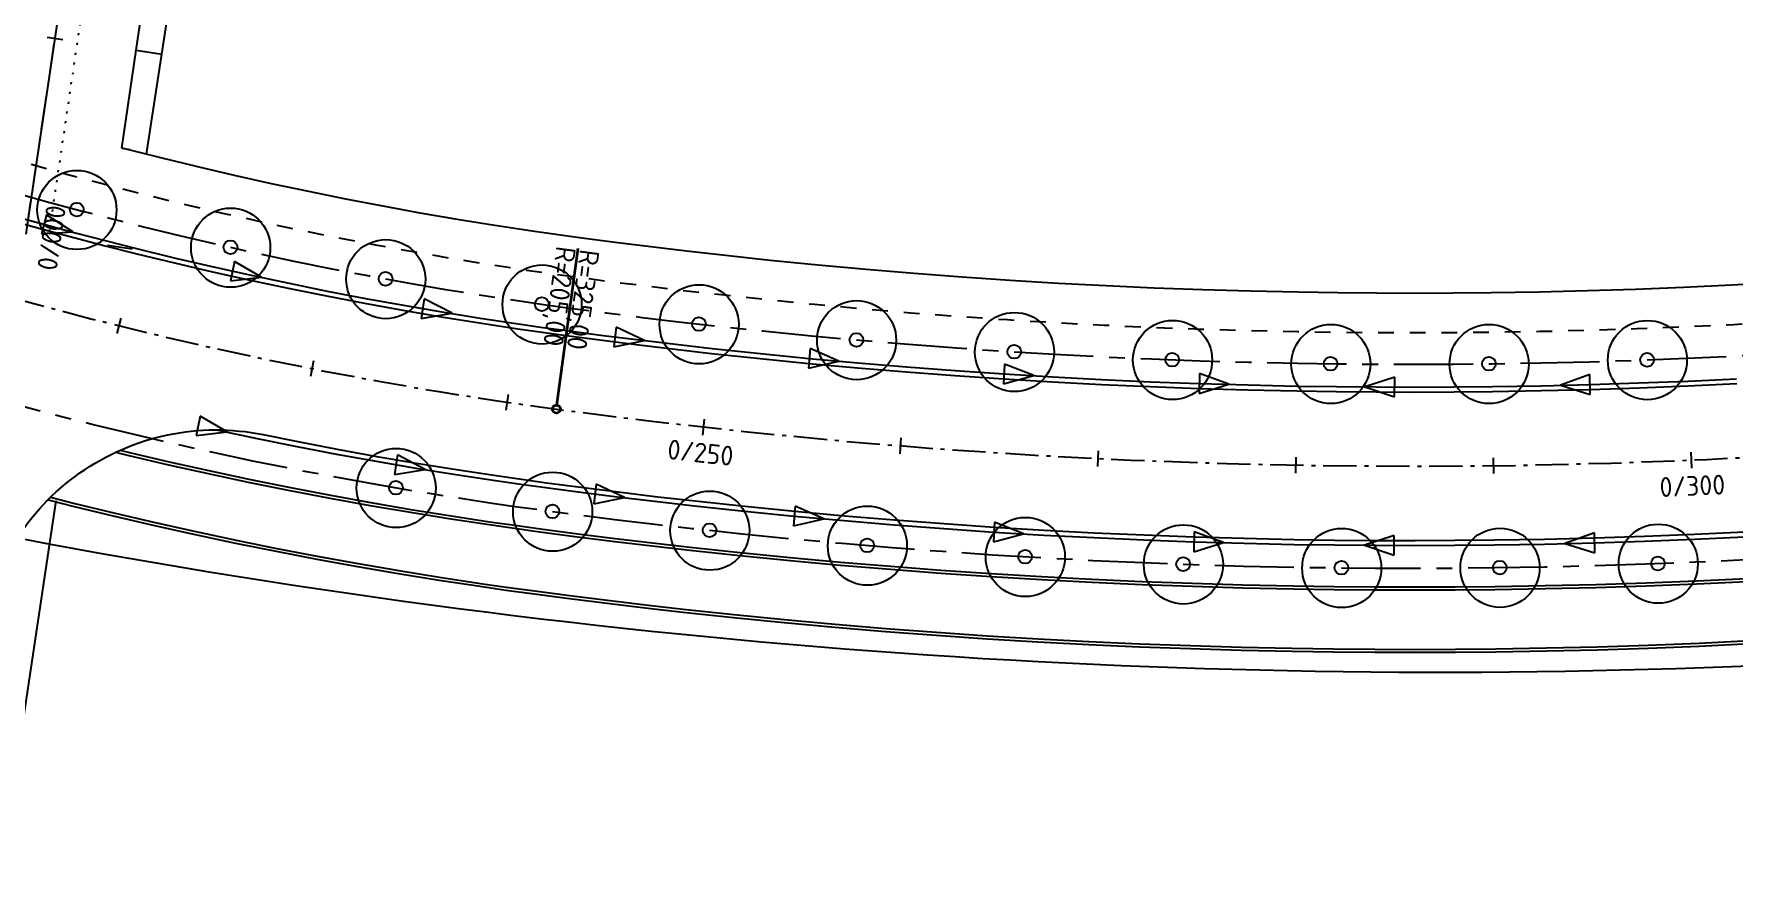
# Model space of a CAD drawing. Header units: metres. Extents: x 117388 to 123031, y 6148214 to 6150604.
# Drawn here: x 119645.3 to 119731.3, y 6148297.5 to 6148339.9 of the extents above; entities that cross this region are included whole.
import ezdxf
from ezdxf.enums import TextEntityAlignment as Align

# ---------------------------------------------------------------- set-up
doc = ezdxf.new("R2010")
doc.units = ezdxf.units.M
doc.header["$LTSCALE"] = 0.4
for name, pattern in [('AA_DASHED_2', [4, 2, -2]), ('AA_DOT_2', [1.25, 0.25, -1]), ('BH90-VAGMITT', [6.7, 4.2, -1, 0.5, -1]), ('CENTER', [16, 10, -2, 2, -2])]:
    doc.linetypes.add(name, pattern=pattern)
doc.layers.get('0').update_dxf_attribs({"linetype": 'CONTINUOUS'})
for name, color, linetype in [('02_dib', 1, 'AA_DOT_2'), ('05_beg', 4, 'AA_DASHED_2'), ('05_MAGASIN2', 4, 'CONTINUOUS'), ('05_slänt', 4, 'CONTINUOUS'), ('05_stödremsa', 4, 'CONTINUOUS'), ('M-31-Centrumlinje', 1, 'BH90-VAGMITT'), ('M-311', 4, 'CENTER'), ('M-312A', 3, 'CONTINUOUS'), ('M-32-Sektionering_markering', 3, 'CONTINUOUS'), ('M-32-Sektionering_text', 1, 'CONTINUOUS'), ('M-32-TP_text', 1, 'CONTINUOUS'), ('M-364', 6, 'CONTINUOUS')]:
    doc.layers.add(name, color=color, linetype=linetype)
doc.layers.add('M-32-TP_markering', color=3, linetype='CONTINUOUS', lineweight=35)
doc.styles.add('ISO35', font='ISO3098', dxfattribs={"height": 3.5})
doc.styles.add('ISO50', font='ISO3098', dxfattribs={"height": 5})

# ---------------------------------------------------------------- blocks, each defined once
blk = doc.blocks.new('Befintligt träd')
for centre, radius in [((0.013, -0.013), 2), ((0, 0), 0.347)]:
    blk.add_circle(centre, radius)

msp = doc.modelspace()

# ---------------------------------------------------------------- linework, layer by layer
at = {"layer": '02_dib', "flags": 128}
msp.add_lwpolyline([(119646.132, 6148329.971), (119647.549, 6148339.54), (119649.013, 6148349.432), (119650.477, 6148359.324), (119651.942, 6148369.216), (119653.406, 6148379.109), (119654.871, 6148389.001), (119656.335, 6148398.893), (119656.335, 6148398.893)], dxfattribs=at)
at = {"layer": '05_beg', "flags": 128}
msp.add_lwpolyline([(119515.245, 6148474.398), (119515.334, 6148473.141), (119515.438, 6148471.905), (119515.559, 6148470.671), (119515.696, 6148469.438), (119515.849, 6148468.207), (119516.019, 6148466.98), (119516.237, 6148465.554), (119516.476, 6148464.132), (119516.738, 6148462.715), (119517.022, 6148461.301), (119517.328, 6148459.889), (119517.565, 6148458.861), (119517.815, 6148457.833), (119518.103, 6148456.705), (119518.405, 6148455.582), (119518.721, 6148454.462), (119519.052, 6148453.343), (119519.404, 6148452.194), (119519.765, 6148451.044), (119520.134, 6148449.897), (119520.51, 6148448.755), (119521.13, 6148446.929), (119521.769, 6148445.113), (119522.428, 6148443.304), (119523.107, 6148441.503), (119523.806, 6148439.709), (119524.525, 6148437.924), (119525.264, 6148436.146), (119526.023, 6148434.377), (119526.801, 6148432.616), (119527.598, 6148430.864), (119528.415, 6148429.121), (119529.252, 6148427.387), (119530.107, 6148425.663), (119530.982, 6148423.948), (119531.875, 6148422.243), (119532.788, 6148420.548), (119533.719, 6148418.863), (119534.669, 6148417.189), (119535.638, 6148415.526), (119536.625, 6148413.873), (119537.63, 6148412.231), (119538.653, 6148410.601), (119539.695, 6148408.982), (119540.754, 6148407.375), (119541.831, 6148405.779), (119542.926, 6148404.196), (119544.039, 6148402.625), (119545.168, 6148401.066), (119546.315, 6148399.52), (119547.479, 6148397.987), (119548.661, 6148396.467), (119549.858, 6148394.96), (119551.073, 6148393.467), (119552.304, 6148391.987), (119553.552, 6148390.521), (119554.815, 6148389.069), (119556.095, 6148387.631), (119557.391, 6148386.207), (119558.702, 6148384.798), (119560.029, 6148383.403), (119561.371, 6148382.023), (119562.729, 6148380.659), (119564.101, 6148379.309), (119565.489, 6148377.975), (119566.895, 6148376.653), (119567.453, 6148376.136), (119568.765, 6148374.939), (119570.085, 6148373.759), (119571.418, 6148372.593), (119572.762, 6148371.44), (119574.117, 6148370.301), (119575.605, 6148369.078), (119577.105, 6148367.872), (119578.619, 6148366.683), (119580.146, 6148365.511), (119581.687, 6148364.355), (119583.001, 6148363.39), (119584.325, 6148362.437), (119585.658, 6148361.497), (119587.001, 6148360.568), (119588.288, 6148359.694), (119589.582, 6148358.831), (119591.201, 6148357.77), (119592.83, 6148356.727), (119594.468, 6148355.699), (119596.116, 6148354.687), (119597.775, 6148353.691), (119599.442, 6148352.712), (119601.12, 6148351.749), (119602.806, 6148350.802), (119604.502, 6148349.872), (119606.207, 6148348.958), (119607.92, 6148348.061), (119609.643, 6148347.181), (119611.374, 6148346.318), (119613.113, 6148345.471), (119614.86, 6148344.642), (119616.615, 6148343.83), (119618.378, 6148343.034), (119620.149, 6148342.257), (119621.927, 6148341.496), (119623.713, 6148340.753), (119625.506, 6148340.027), (119627.306, 6148339.319), (119629.112, 6148338.628), (119630.926, 6148337.955), (119632.745, 6148337.3), (119634.571, 6148336.662), (119636.404, 6148336.043), (119638.242, 6148335.441), (119640.086, 6148334.857), (119641.936, 6148334.291), (119643.478, 6148333.835), (119645.024, 6148333.39), (119646.573, 6148332.959), (119648.132, 6148332.538), (119649.695, 6148332.13), (119651.26, 6148331.735), (119653.14, 6148331.278), (119655.024, 6148330.84), (119656.912, 6148330.42), (119658.804, 6148330.019), (119660.7, 6148329.636), (119662.6, 6148329.272), (119664.503, 6148328.926), (119666.409, 6148328.598), (119668.318, 6148328.29), (119670.233, 6148327.999), (119671.437, 6148327.827), (119672.644, 6148327.661), (119674.459, 6148327.423), (119676.276, 6148327.195), (119678.095, 6148326.978), (119679.913, 6148326.771), (119682.348, 6148326.511), (119684.784, 6148326.269), (119687.222, 6148326.047), (119689.662, 6148325.843), (119692.103, 6148325.658), (119694.545, 6148325.491), (119696.989, 6148325.344), (119699.434, 6148325.215), (119701.879, 6148325.105), (119704.326, 6148325.014), (119706.773, 6148324.941), (119709.221, 6148324.888), (119711.208, 6148324.858), (119713.196, 6148324.841), (119715.134, 6148324.836), (119717.073, 6148324.843), (119719.011, 6148324.862), (119721.46, 6148324.903), (119723.907, 6148324.962), (119726.354, 6148325.041), (119728.8, 6148325.138), (119731.245, 6148325.254), (119733.69, 6148325.388), (119736.133, 6148325.542), (119738.575, 6148325.714), (119741.016, 6148325.905), (119743.455, 6148326.115), (119745.892, 6148326.344), (119748.333, 6148326.592), (119748.568, 6148326.617), (119750.584, 6148326.836), (119752.596, 6148327.064), (119754.608, 6148327.301), (119756.357, 6148327.516), (119758.104, 6148327.737), (119760.546, 6148328.058), (119762.985, 6148328.393), (119765.422, 6148328.742), (119767.86, 6148329.105), (119768.485, 6148329.201), (119771.521, 6148329.677), (119774.549, 6148330.175), (119777.576, 6148330.694), (119779.542, 6148331.043), (119781.512, 6148331.403), (119784.429, 6148331.941), (119787.349, 6148332.481), (119797.183, 6148334.298), (119801.143, 6148335.029)], dxfattribs=at)
at = {"layer": '05_MAGASIN2'}
for p, q in [((119650.516, 6148339.101), (119651.804, 6148338.91)), ((119649.784, 6148334.154), (119650.207, 6148334.092)), ((119649.059, 6148329.258), (119650.312, 6148329.072))]:
    msp.add_line(p, q, dxfattribs=at)
at = {"layer": '05_slänt', "flags": 128}
msp.add_lwpolyline([(119651.037, 6148333.854), (119651.804, 6148338.91), (119653.329, 6148348.793)], dxfattribs=at)
at = {"layer": '05_stödremsa', "flags": 128}
for points in [[(119649.784, 6148334.154), (119650.516, 6148339.101), (119651.981, 6148348.993), (119653.445, 6148358.885), (119654.91, 6148368.777), (119656.374, 6148378.669), (119657.838, 6148388.562), (119659.303, 6148398.454), (119659.352, 6148398.784)], [(119644.275, 6148330.744), (119645.846, 6148330.307), (119647.427, 6148329.88), (119649.011, 6148329.466), (119650.599, 6148329.066), (119652.504, 6148328.603), (119654.414, 6148328.158), (119656.328, 6148327.733), (119658.247, 6148327.326), (119660.169, 6148326.938), (119662.095, 6148326.568), (119664.024, 6148326.218), (119665.957, 6148325.886), (119667.893, 6148325.573), (119669.831, 6148325.279), (119671.054, 6148325.103), (119672.278, 6148324.935), (119674.11, 6148324.695), (119675.942, 6148324.465), (119677.776, 6148324.246), (119679.611, 6148324.038), (119682.066, 6148323.775), (119684.524, 6148323.532), (119686.983, 6148323.307), (119689.443, 6148323.101), (119691.905, 6148322.915), (119694.369, 6148322.747), (119696.834, 6148322.598), (119699.3, 6148322.468), (119701.766, 6148322.357), (119704.234, 6148322.265), (119706.702, 6148322.192), (119709.171, 6148322.138), (119711.175, 6148322.109), (119713.18, 6148322.091), (119715.136, 6148322.086), (119717.091, 6148322.093), (119719.047, 6148322.112), (119721.516, 6148322.153), (119723.984, 6148322.213), (119726.452, 6148322.292), (119728.92, 6148322.39), (119731.386, 6148322.507)], [(119644.275, 6148330.744), (119645.846, 6148330.307), (119647.427, 6148329.88), (119649.011, 6148329.466), (119650.599, 6148329.066), (119652.504, 6148328.603), (119654.414, 6148328.158), (119656.328, 6148327.733), (119658.247, 6148327.326), (119660.169, 6148326.938), (119662.095, 6148326.568), (119664.024, 6148326.218), (119665.957, 6148325.886), (119667.893, 6148325.573), (119669.831, 6148325.279), (119671.054, 6148325.103), (119672.278, 6148324.935), (119674.11, 6148324.695), (119675.942, 6148324.465), (119677.776, 6148324.246), (119679.611, 6148324.038), (119682.066, 6148323.775), (119684.524, 6148323.532), (119686.983, 6148323.307), (119689.443, 6148323.101), (119691.905, 6148322.915), (119694.369, 6148322.747), (119696.834, 6148322.598), (119699.3, 6148322.468), (119701.766, 6148322.357), (119704.234, 6148322.265), (119706.702, 6148322.192), (119709.171, 6148322.138), (119711.175, 6148322.109), (119713.18, 6148322.091), (119715.136, 6148322.086), (119717.091, 6148322.093), (119719.047, 6148322.112), (119721.516, 6148322.153), (119723.984, 6148322.213), (119726.452, 6148322.292), (119728.92, 6148322.39), (119731.386, 6148322.507)], [(119654.612, 6148319.919), (119654.63, 6148319.915), (119656.625, 6148319.492), (119658.623, 6148319.088), (119660.626, 6148318.704), (119662.632, 6148318.34), (119664.642, 6148317.995), (119666.655, 6148317.669), (119668.671, 6148317.364), (119669.942, 6148317.181), (119671.215, 6148317.006), (119673.092, 6148316.76), (119674.97, 6148316.525), (119676.85, 6148316.3), (119678.73, 6148316.086), (119681.247, 6148315.817), (119683.765, 6148315.568), (119686.286, 6148315.337), (119688.808, 6148315.127), (119691.331, 6148314.935), (119693.856, 6148314.763), (119696.382, 6148314.611), (119698.909, 6148314.478), (119701.438, 6148314.364), (119703.967, 6148314.27), (119706.496, 6148314.195), (119709.026, 6148314.14), (119711.081, 6148314.109), (119713.136, 6148314.091), (119715.14, 6148314.086), (119717.145, 6148314.094), (119719.149, 6148314.113), (119721.68, 6148314.155), (119724.21, 6148314.217), (119726.739, 6148314.298), (119729.268, 6148314.398), (119731.796, 6148314.518)], [(119654.612, 6148319.919), (119654.63, 6148319.915), (119656.625, 6148319.492), (119658.623, 6148319.088), (119660.626, 6148318.704), (119662.632, 6148318.34), (119664.642, 6148317.995), (119666.655, 6148317.669), (119668.671, 6148317.364), (119669.942, 6148317.181), (119671.215, 6148317.006), (119673.092, 6148316.76), (119674.97, 6148316.525), (119676.85, 6148316.3), (119678.73, 6148316.086), (119681.247, 6148315.817), (119683.765, 6148315.568), (119686.286, 6148315.337), (119688.808, 6148315.127), (119691.331, 6148314.935), (119693.856, 6148314.763), (119696.382, 6148314.611), (119698.909, 6148314.478), (119701.438, 6148314.364), (119703.967, 6148314.27), (119706.496, 6148314.195), (119709.026, 6148314.14), (119711.081, 6148314.109), (119713.136, 6148314.091), (119715.14, 6148314.086), (119717.145, 6148314.094), (119719.149, 6148314.113), (119721.68, 6148314.155), (119724.21, 6148314.217), (119726.739, 6148314.298), (119729.268, 6148314.398), (119731.796, 6148314.518)], [(119649.692, 6148318.892), (119650.168, 6148318.777), (119652.174, 6148318.31), (119654.184, 6148317.863), (119656.199, 6148317.436), (119658.218, 6148317.028), (119660.24, 6148316.64), (119662.267, 6148316.272), (119664.296, 6148315.923), (119666.33, 6148315.595), (119668.369, 6148315.285), (119669.65, 6148315.101), (119670.936, 6148314.925), (119672.824, 6148314.677), (119674.715, 6148314.44), (119676.606, 6148314.214), (119678.498, 6148313.999), (119681.032, 6148313.728), (119683.566, 6148313.477), (119686.103, 6148313.246), (119688.641, 6148313.033), (119691.18, 6148312.841), (119693.721, 6148312.668), (119696.264, 6148312.514), (119698.807, 6148312.38), (119701.351, 6148312.266), (119703.897, 6148312.171), (119706.442, 6148312.096), (119708.99, 6148312.04), (119711.057, 6148312.009), (119713.125, 6148311.991), (119715.142, 6148311.986), (119717.159, 6148311.994), (119719.175, 6148312.013), (119721.722, 6148312.056), (119724.269, 6148312.117), (119726.814, 6148312.199), (119729.359, 6148312.3), (119731.903, 6148312.421)], [(119646.058, 6148316.392), (119647.372, 6148316.06), (119649.405, 6148315.566), (119651.442, 6148315.092), (119653.484, 6148314.638), (119655.53, 6148314.204), (119657.58, 6148313.79), (119659.634, 6148313.396), (119661.692, 6148313.022), (119663.754, 6148312.668), (119665.819, 6148312.334), (119667.887, 6148312.021), (119669.191, 6148311.833), (119670.497, 6148311.654), (119672.405, 6148311.404), (119674.314, 6148311.165), (119676.224, 6148310.936), (119678.136, 6148310.719), (119680.694, 6148310.446), (119683.253, 6148310.192), (119685.815, 6148309.958), (119688.378, 6148309.744), (119690.943, 6148309.549), (119693.51, 6148309.374), (119696.077, 6148309.219), (119698.646, 6148309.084), (119701.216, 6148308.969), (119703.786, 6148308.873), (119706.358, 6148308.797), (119708.929, 6148308.741), (119711.018, 6148308.709), (119713.106, 6148308.691), (119715.144, 6148308.686), (119717.181, 6148308.694), (119719.218, 6148308.714), (119721.79, 6148308.756), (119724.362, 6148308.819), (119726.932, 6148308.901), (119729.503, 6148309.003), (119732.072, 6148309.125)], [(119646.058, 6148316.392), (119647.372, 6148316.06), (119649.405, 6148315.566), (119651.442, 6148315.092), (119653.484, 6148314.638), (119655.53, 6148314.204), (119657.58, 6148313.79), (119659.634, 6148313.396), (119661.692, 6148313.022), (119663.754, 6148312.668), (119665.819, 6148312.334), (119667.887, 6148312.021), (119669.191, 6148311.833), (119670.497, 6148311.654), (119672.405, 6148311.404), (119674.314, 6148311.165), (119676.224, 6148310.936), (119678.136, 6148310.719), (119680.694, 6148310.446), (119683.253, 6148310.192), (119685.815, 6148309.958), (119688.378, 6148309.744), (119690.943, 6148309.549), (119693.51, 6148309.374), (119696.077, 6148309.219), (119698.646, 6148309.084), (119701.216, 6148308.969), (119703.786, 6148308.873), (119706.358, 6148308.797), (119708.929, 6148308.741), (119711.018, 6148308.709), (119713.106, 6148308.691), (119715.144, 6148308.686), (119717.181, 6148308.694), (119719.218, 6148308.714), (119721.79, 6148308.756), (119724.362, 6148308.819), (119726.932, 6148308.901), (119729.503, 6148309.003), (119732.072, 6148309.125)], [(119646.058, 6148316.392), (119647.372, 6148316.06), (119649.405, 6148315.566), (119651.442, 6148315.092), (119653.484, 6148314.638), (119655.53, 6148314.204), (119657.58, 6148313.79), (119659.634, 6148313.396), (119661.692, 6148313.022), (119663.754, 6148312.668), (119665.819, 6148312.334), (119667.887, 6148312.021), (119669.191, 6148311.833), (119670.497, 6148311.654), (119672.405, 6148311.404), (119674.314, 6148311.165), (119676.224, 6148310.936), (119678.136, 6148310.719), (119680.694, 6148310.446), (119683.253, 6148310.192), (119685.815, 6148309.958), (119688.378, 6148309.744), (119690.943, 6148309.549), (119693.51, 6148309.374), (119696.077, 6148309.219), (119698.646, 6148309.084), (119701.216, 6148308.969), (119703.786, 6148308.873), (119706.358, 6148308.797), (119708.929, 6148308.741), (119711.018, 6148308.709), (119713.106, 6148308.691), (119715.144, 6148308.686), (119717.181, 6148308.694), (119719.218, 6148308.714), (119721.79, 6148308.756), (119724.362, 6148308.819), (119726.932, 6148308.901), (119729.503, 6148309.003), (119732.072, 6148309.125)], [(119646.058, 6148316.392), (119647.372, 6148316.06), (119649.405, 6148315.566), (119651.442, 6148315.092), (119653.484, 6148314.638), (119655.53, 6148314.204), (119657.58, 6148313.79), (119659.634, 6148313.396), (119661.692, 6148313.022), (119663.754, 6148312.668), (119665.819, 6148312.334), (119667.887, 6148312.021), (119669.191, 6148311.833), (119670.497, 6148311.654), (119672.405, 6148311.404), (119674.314, 6148311.165), (119676.224, 6148310.936), (119678.136, 6148310.719), (119680.694, 6148310.446), (119683.253, 6148310.192), (119685.815, 6148309.958), (119688.378, 6148309.744), (119690.943, 6148309.549), (119693.51, 6148309.374), (119696.077, 6148309.219), (119698.646, 6148309.084), (119701.216, 6148308.969), (119703.786, 6148308.873), (119706.358, 6148308.797), (119708.929, 6148308.741), (119711.018, 6148308.709), (119713.106, 6148308.691), (119715.144, 6148308.686), (119717.181, 6148308.694), (119719.218, 6148308.714), (119721.79, 6148308.756), (119724.362, 6148308.819), (119726.932, 6148308.901), (119729.503, 6148309.003), (119732.072, 6148309.125)]]:
    msp.add_lwpolyline(points, dxfattribs=at)
at = {"layer": 'M-31-Centrumlinje', "flags": 128}
msp.add_lwpolyline([(119508.401, 6148475.963, 0.062566), (119512.591, 6148451.388, 0.170779), (119583.187, 6148354.999, 0.117292), (119671.748, 6148320.971, 0.059864), (119749.286, 6148319.905, 0.019213), (119782.737, 6148324.765), (119827.535, 6148333.041)], format="xyb", dxfattribs=at)
msp.add_lwpolyline([(119644.947, 6148329.816), (119655.871, 6148403.61)], dxfattribs=at)
at = {"layer": 'M-31-Centrumlinje'}
for points in [[(119647.307, 6148329.925), (119645.982, 6148330.788), (119645.729, 6148329.82)], [(119656.839, 6148327.636), (119655.473, 6148328.433), (119655.268, 6148327.454)], [(119666.471, 6148325.814), (119665.069, 6148326.543), (119664.911, 6148325.556)], [(119676.197, 6148324.442), (119674.766, 6148325.116), (119674.648, 6148324.122)], [(119686.018, 6148323.401), (119684.567, 6148324.03), (119684.48, 6148323.034)], [(119695.867, 6148322.662), (119694.397, 6148323.246), (119694.341, 6148322.248)], [(119705.733, 6148322.227), (119704.247, 6148322.765), (119704.221, 6148321.765)], [(119722.485, 6148322.183), (119723.995, 6148321.714), (119723.974, 6148322.713)], [(119712.609, 6148322.094), (119714.107, 6148321.587), (119714.111, 6148322.587)], [(119655.102, 6148319.826), (119653.737, 6148320.623), (119653.532, 6148319.645)], [(119665.118, 6148317.929), (119663.715, 6148318.658), (119663.558, 6148317.671)], [(119675.194, 6148316.506), (119673.763, 6148317.179), (119673.645, 6148316.186)], [(119685.26, 6148315.437), (119683.809, 6148316.066), (119683.722, 6148315.07)], [(119695.354, 6148314.679), (119693.884, 6148315.263), (119693.828, 6148314.264)], [(119705.466, 6148314.231), (119703.979, 6148314.77), (119703.954, 6148313.77)], [(119712.588, 6148314.094), (119714.086, 6148313.587), (119714.09, 6148314.587)], [(119722.71, 6148314.186), (119724.22, 6148313.717), (119724.199, 6148314.717)]]:
    msp.add_lwpolyline(points, close=True, dxfattribs=at)
at = {"layer": 'M-311', "flags": 128}
for points in [[(119513.649, 6148474.285), (119513.739, 6148473.017), (119513.845, 6148471.76), (119513.967, 6148470.505), (119514.107, 6148469.251), (119514.263, 6148467.999), (119514.435, 6148466.75), (119514.657, 6148465.3), (119514.901, 6148463.854), (119515.167, 6148462.412), (119515.455, 6148460.974), (119515.766, 6148459.54), (119516.008, 6148458.492), (119516.262, 6148457.446), (119516.555, 6148456.3), (119516.862, 6148455.157), (119517.184, 6148454.018), (119517.52, 6148452.882), (119517.876, 6148451.72), (119518.24, 6148450.56), (119518.613, 6148449.401), (119518.993, 6148448.247), (119519.618, 6148446.406), (119520.263, 6148444.573), (119520.928, 6148442.748), (119521.613, 6148440.93), (119522.319, 6148439.12), (119523.044, 6148437.318), (119523.79, 6148435.524), (119524.555, 6148433.738), (119525.341, 6148431.961), (119526.146, 6148430.193), (119526.97, 6148428.434), (119527.814, 6148426.684), (119528.678, 6148424.944), (119529.56, 6148423.213), (119530.462, 6148421.492), (119531.383, 6148419.782), (119532.323, 6148418.082), (119533.282, 6148416.392), (119534.259, 6148414.713), (119535.255, 6148413.045), (119536.27, 6148411.388), (119537.303, 6148409.743), (119538.354, 6148408.109), (119539.423, 6148406.487), (119540.51, 6148404.877), (119541.615, 6148403.279), (119542.738, 6148401.693), (119543.878, 6148400.12), (119545.036, 6148398.56), (119546.211, 6148397.013), (119547.403, 6148395.478), (119548.612, 6148393.958), (119549.837, 6148392.45), (119551.08, 6148390.957), (119552.339, 6148389.477), (119553.614, 6148388.012), (119554.906, 6148386.56), (119556.213, 6148385.123), (119557.537, 6148383.701), (119558.876, 6148382.294), (119560.231, 6148380.901), (119561.601, 6148379.524), (119562.986, 6148378.162), (119564.386, 6148376.815), (119565.803, 6148375.483), (119566.37, 6148374.958), (119567.692, 6148373.752), (119569.025, 6148372.561), (119570.37, 6148371.383), (119571.726, 6148370.22), (119573.095, 6148369.07), (119574.596, 6148367.836), (119576.11, 6148366.62), (119577.638, 6148365.419), (119579.179, 6148364.237), (119580.734, 6148363.07), (119582.06, 6148362.096), (119583.397, 6148361.134), (119584.742, 6148360.185), (119586.097, 6148359.248), (119587.395, 6148358.367), (119588.7, 6148357.496), (119590.331, 6148356.427), (119591.973, 6148355.375), (119593.624, 6148354.339), (119595.286, 6148353.319), (119596.958, 6148352.316), (119598.639, 6148351.328), (119600.33, 6148350.357), (119602.03, 6148349.403), (119603.739, 6148348.465), (119605.458, 6148347.544), (119607.185, 6148346.64), (119608.922, 6148345.753), (119610.666, 6148344.882), (119612.419, 6148344.029), (119614.181, 6148343.193), (119615.95, 6148342.374), (119617.728, 6148341.573), (119619.513, 6148340.789), (119621.305, 6148340.022), (119623.105, 6148339.273), (119624.913, 6148338.541), (119626.727, 6148337.827), (119628.548, 6148337.131), (119630.376, 6148336.452), (119632.211, 6148335.792), (119634.051, 6148335.149), (119635.898, 6148334.525), (119637.751, 6148333.918), (119639.61, 6148333.329), (119641.475, 6148332.759), (119643.029, 6148332.299), (119644.588, 6148331.851), (119646.15, 6148331.416), (119647.722, 6148330.992), (119649.297, 6148330.58), (119650.875, 6148330.182), (119652.77, 6148329.722), (119654.669, 6148329.28), (119656.573, 6148328.857), (119658.48, 6148328.452), (119660.391, 6148328.066), (119662.306, 6148327.699), (119664.224, 6148327.35), (119666.146, 6148327.02), (119668.071, 6148326.709), (119670, 6148326.417), (119671.214, 6148326.242), (119672.431, 6148326.075), (119674.256, 6148325.836), (119676.082, 6148325.607), (119677.909, 6148325.388), (119679.737, 6148325.181), (119682.184, 6148324.919), (119684.633, 6148324.677), (119687.083, 6148324.453), (119689.535, 6148324.248), (119691.988, 6148324.062), (119694.443, 6148323.894), (119696.899, 6148323.746), (119699.356, 6148323.617), (119701.813, 6148323.506), (119704.272, 6148323.415), (119706.731, 6148323.342), (119709.192, 6148323.288), (119711.189, 6148323.258), (119713.187, 6148323.241), (119715.135, 6148323.236), (119717.084, 6148323.243), (119719.032, 6148323.262), (119721.492, 6148323.303), (119723.952, 6148323.363), (119726.411, 6148323.442), (119728.87, 6148323.539), (119731.327, 6148323.656), (119733.784, 6148323.791), (119736.239, 6148323.946), (119738.694, 6148324.119), (119741.147, 6148324.311), (119743.598, 6148324.522), (119746.048, 6148324.752), (119748.498, 6148325), (119748.739, 6148325.026), (119750.761, 6148325.246), (119752.78, 6148325.474), (119754.799, 6148325.713), (119756.555, 6148325.928), (119758.309, 6148326.15), (119760.759, 6148326.472), (119763.207, 6148326.809), (119765.653, 6148327.159), (119768.098, 6148327.523), (119768.73, 6148327.62), (119771.775, 6148328.098), (119774.814, 6148328.597), (119777.851, 6148329.118), (119779.825, 6148329.469), (119781.801, 6148329.829), (119784.72, 6148330.368), (119787.64, 6148330.908), (119797.474, 6148332.724), (119801.434, 6148333.456)], [(119503.375, 6148473.557), (119503.47, 6148472.221), (119503.587, 6148470.827), (119503.723, 6148469.435), (119503.877, 6148468.045), (119504.05, 6148466.658), (119504.242, 6148465.267), (119504.487, 6148463.665), (119504.757, 6148462.062), (119505.053, 6148460.464), (119505.372, 6148458.87), (119505.715, 6148457.29), (119505.985, 6148456.118), (119506.268, 6148454.956), (119506.592, 6148453.688), (119506.932, 6148452.421), (119507.289, 6148451.158), (119507.657, 6148449.912), (119508.038, 6148448.669), (119508.424, 6148447.44), (119508.819, 6148446.213), (119509.225, 6148444.981), (119509.883, 6148443.041), (119510.566, 6148441.101), (119511.27, 6148439.168), (119511.996, 6148437.243), (119512.743, 6148435.326), (119513.511, 6148433.418), (119514.301, 6148431.518), (119515.111, 6148429.627), (119515.943, 6148427.746), (119516.795, 6148425.873), (119517.668, 6148424.011), (119518.562, 6148422.158), (119519.476, 6148420.315), (119520.411, 6148418.482), (119521.366, 6148416.66), (119522.341, 6148414.849), (119523.337, 6148413.048), (119524.352, 6148411.259), (119525.387, 6148409.481), (119526.442, 6148407.715), (119527.516, 6148405.961), (119528.61, 6148404.218), (119529.723, 6148402.488), (119530.855, 6148400.77), (119532.006, 6148399.065), (119533.176, 6148397.373), (119534.365, 6148395.694), (119535.572, 6148394.029), (119536.798, 6148392.377), (119538.042, 6148390.738), (119539.304, 6148389.114), (119540.584, 6148387.503), (119541.882, 6148385.907), (119543.198, 6148384.326), (119544.531, 6148382.759), (119545.882, 6148381.207), (119547.249, 6148379.67), (119548.634, 6148378.149), (119550.035, 6148376.643), (119551.453, 6148375.152), (119552.888, 6148373.678), (119554.339, 6148372.219), (119555.806, 6148370.777), (119557.289, 6148369.351), (119558.776, 6148367.952), (119559.401, 6148367.374), (119560.789, 6148366.107), (119562.2, 6148364.846), (119563.624, 6148363.599), (119565.061, 6148362.367), (119566.512, 6148361.148), (119568.099, 6148359.843), (119569.703, 6148358.555), (119571.321, 6148357.284), (119572.953, 6148356.031), (119574.595, 6148354.799), (119576.004, 6148353.765), (119577.419, 6148352.747), (119578.843, 6148351.741), (119580.274, 6148350.752), (119581.643, 6148349.823), (119583.019, 6148348.904), (119584.731, 6148347.783), (119586.457, 6148346.677), (119588.194, 6148345.587), (119589.941, 6148344.515), (119591.699, 6148343.459), (119593.466, 6148342.421), (119595.244, 6148341.4), (119597.032, 6148340.397), (119598.83, 6148339.411), (119600.637, 6148338.442), (119602.453, 6148337.491), (119604.279, 6148336.558), (119606.114, 6148335.643), (119607.957, 6148334.746), (119609.809, 6148333.867), (119611.67, 6148333.006), (119613.539, 6148332.163), (119615.416, 6148331.338), (119617.301, 6148330.532), (119619.194, 6148329.744), (119621.094, 6148328.975), (119623.002, 6148328.224), (119624.917, 6148327.492), (119626.839, 6148326.778), (119628.768, 6148326.084), (119630.704, 6148325.408), (119632.646, 6148324.751), (119634.595, 6148324.113), (119636.549, 6148323.495), (119638.506, 6148322.896), (119640.145, 6148322.411), (119641.784, 6148321.94), (119643.426, 6148321.482), (119645.079, 6148321.036), (119646.735, 6148320.604), (119648.399, 6148320.184), (119650.388, 6148319.701), (119652.385, 6148319.236), (119654.386, 6148318.791), (119656.392, 6148318.366), (119658.401, 6148317.96), (119660.415, 6148317.574), (119662.432, 6148317.207), (119664.453, 6148316.86), (119666.477, 6148316.533), (119668.496, 6148316.227), (119669.782, 6148316.042), (119671.061, 6148315.867), (119672.945, 6148315.619), (119674.83, 6148315.383), (119676.716, 6148315.158), (119678.608, 6148314.943), (119681.129, 6148314.673), (119683.656, 6148314.423), (119686.185, 6148314.192), (119688.716, 6148313.98), (119691.249, 6148313.788), (119693.782, 6148313.616), (119696.317, 6148313.463), (119698.853, 6148313.329), (119701.39, 6148313.215), (119703.928, 6148313.12), (119706.467, 6148313.045), (119709.003, 6148312.99), (119711.068, 6148312.959), (119713.129, 6148312.941), (119715.141, 6148312.936), (119717.153, 6148312.944), (119719.167, 6148312.963), (119721.703, 6148313.005), (119724.242, 6148313.067), (119726.78, 6148313.148), (119729.318, 6148313.249), (119731.855, 6148313.369), (119734.39, 6148313.509), (119736.925, 6148313.668), (119739.458, 6148313.847), (119741.99, 6148314.045), (119744.52, 6148314.263), (119747.049, 6148314.5), (119749.56, 6148314.755), (119749.837, 6148314.785), (119751.897, 6148315.008), (119753.964, 6148315.243), (119756.029, 6148315.486), (119757.828, 6148315.707), (119759.628, 6148315.935), (119762.132, 6148316.264), (119764.638, 6148316.609), (119767.142, 6148316.967), (119769.634, 6148317.338), (119770.306, 6148317.441), (119773.408, 6148317.928), (119776.52, 6148318.439), (119779.622, 6148318.971), (119781.65, 6148319.331), (119783.66, 6148319.698), (119786.591, 6148320.239), (119789.511, 6148320.779), (119799.345, 6148322.596), (119803.305, 6148323.327)]]:
    msp.add_lwpolyline(points, dxfattribs=at)
at = {"layer": 'M-312A'}
for p, q in [((119646.411, 6148339.708), (119647.875, 6148349.6)), ((119645.015, 6148330.279), (119646.411, 6148339.708)), ((119649.471, 6148318.792), (119650.133, 6148318.631)), ((119650.133, 6148318.631), (119652.141, 6148318.164)), ((119652.141, 6148318.164), (119654.152, 6148317.717)), ((119654.152, 6148317.717), (119656.169, 6148317.289)), ((119656.169, 6148317.289), (119658.189, 6148316.881)), ((119658.189, 6148316.881), (119660.213, 6148316.493)), ((119660.213, 6148316.493), (119662.241, 6148316.124)), ((119662.241, 6148316.124), (119664.272, 6148315.775)), ((119664.272, 6148315.775), (119666.306, 6148315.446)), ((119666.306, 6148315.446), (119668.347, 6148315.137)), ((119668.347, 6148315.137), (119669.629, 6148314.953)), ((119669.629, 6148314.953), (119670.916, 6148314.776)), ((119670.916, 6148314.776), (119672.805, 6148314.528)), ((119672.805, 6148314.528), (119674.697, 6148314.291)), ((119674.697, 6148314.291), (119676.589, 6148314.065)), ((119676.589, 6148314.065), (119678.481, 6148313.85)), ((119678.481, 6148313.85), (119681.016, 6148313.579)), ((119681.016, 6148313.579), (119683.552, 6148313.328)), ((119683.552, 6148313.328), (119686.09, 6148313.096)), ((119686.09, 6148313.096), (119688.629, 6148312.884)), ((119688.629, 6148312.884), (119691.17, 6148312.691)), ((119691.17, 6148312.691), (119693.712, 6148312.518)), ((119693.712, 6148312.518), (119696.255, 6148312.364)), ((119696.255, 6148312.364), (119698.8, 6148312.23)), ((119698.8, 6148312.23), (119701.345, 6148312.116)), ((119701.345, 6148312.116), (119703.892, 6148312.021)), ((119703.892, 6148312.021), (119706.438, 6148311.946)), ((119706.438, 6148311.946), (119708.987, 6148311.89)), ((119708.987, 6148311.89), (119711.055, 6148311.859)), ((119711.055, 6148311.859), (119713.124, 6148311.841)), ((119713.124, 6148311.841), (119715.142, 6148311.836)), ((119715.142, 6148311.836), (119717.16, 6148311.844)), ((119717.16, 6148311.844), (119719.177, 6148311.863)), ((119719.177, 6148311.863), (119721.726, 6148311.906)), ((119721.726, 6148311.906), (119724.273, 6148311.968)), ((119724.273, 6148311.968), (119726.82, 6148312.049)), ((119726.82, 6148312.049), (119729.366, 6148312.15)), ((119729.366, 6148312.15), (119731.911, 6148312.271))]:
    msp.add_line(p, q, dxfattribs=at)
at = {"layer": 'M-312A', "flags": 128}
for points in [[(119649.787, 6148334.173), (119650.192, 6148334.067), (119651.742, 6148333.676), (119653.603, 6148333.224), (119655.468, 6148332.79), (119657.337, 6148332.375), (119659.21, 6148331.977), (119661.087, 6148331.598), (119662.967, 6148331.238), (119664.851, 6148330.895), (119666.738, 6148330.571), (119668.628, 6148330.266), (119670.521, 6148329.979), (119671.715, 6148329.807), (119672.91, 6148329.643), (119674.714, 6148329.406), (119676.519, 6148329.18), (119678.326, 6148328.964), (119680.134, 6148328.759), (119682.553, 6148328.5), (119684.974, 6148328.26), (119687.397, 6148328.039), (119689.821, 6148327.836), (119692.246, 6148327.652), (119694.674, 6148327.487), (119697.102, 6148327.34), (119699.531, 6148327.212), (119701.961, 6148327.103), (119704.392, 6148327.013), (119706.824, 6148326.941), (119709.256, 6148326.888), (119711.231, 6148326.858), (119713.206, 6148326.841), (119715.133, 6148326.836), (119717.06, 6148326.843), (119718.986, 6148326.862), (119721.419, 6148326.902), (119723.851, 6148326.962), (119726.282, 6148327.039), (119728.713, 6148327.136), (119731.143, 6148327.251), (119733.572, 6148327.385)], [(119644.207, 6148330.504), (119645.78, 6148330.066), (119647.363, 6148329.639), (119648.949, 6148329.224), (119650.538, 6148328.823), (119652.446, 6148328.36), (119654.359, 6148327.915), (119656.275, 6148327.489), (119658.196, 6148327.081), (119660.121, 6148326.692), (119662.049, 6148326.323), (119663.981, 6148325.971), (119665.916, 6148325.639), (119667.854, 6148325.326), (119669.795, 6148325.032), (119671.02, 6148324.856), (119672.245, 6148324.688), (119674.078, 6148324.447), (119675.912, 6148324.217), (119677.747, 6148323.998), (119679.584, 6148323.789), (119682.041, 6148323.526), (119684.5, 6148323.283), (119686.961, 6148323.058), (119689.423, 6148322.852), (119691.888, 6148322.665), (119694.353, 6148322.497), (119696.82, 6148322.348), (119699.287, 6148322.218), (119701.756, 6148322.107), (119704.225, 6148322.015), (119706.695, 6148321.942), (119709.166, 6148321.888), (119711.172, 6148321.859), (119713.179, 6148321.841), (119715.136, 6148321.836), (119717.093, 6148321.843), (119719.05, 6148321.862), (119721.521, 6148321.904), (119723.991, 6148321.964), (119726.461, 6148322.043), (119728.931, 6148322.141), (119731.399, 6148322.258)], [(119644.207, 6148330.504), (119645.78, 6148330.066), (119647.363, 6148329.639), (119648.949, 6148329.224), (119650.538, 6148328.823), (119652.446, 6148328.36), (119654.359, 6148327.915), (119656.275, 6148327.489), (119658.196, 6148327.081), (119660.121, 6148326.692), (119662.049, 6148326.323), (119663.981, 6148325.971), (119665.916, 6148325.639), (119667.854, 6148325.326), (119669.795, 6148325.032), (119671.02, 6148324.856), (119672.245, 6148324.688), (119674.078, 6148324.447), (119675.912, 6148324.217), (119677.747, 6148323.998), (119679.584, 6148323.789), (119682.041, 6148323.526), (119684.5, 6148323.283), (119686.961, 6148323.058), (119689.423, 6148322.852), (119691.888, 6148322.665), (119694.353, 6148322.497), (119696.82, 6148322.348), (119699.287, 6148322.218), (119701.756, 6148322.107), (119704.225, 6148322.015), (119706.695, 6148321.942), (119709.166, 6148321.888), (119711.172, 6148321.859), (119713.179, 6148321.841), (119715.136, 6148321.836), (119717.093, 6148321.843), (119719.05, 6148321.862), (119721.521, 6148321.904), (119723.991, 6148321.964), (119726.461, 6148322.043), (119728.931, 6148322.141), (119731.399, 6148322.258)], [(119656.932, 6148319.685), (119658.672, 6148319.334), (119660.672, 6148318.95), (119662.676, 6148318.586), (119664.683, 6148318.241), (119666.693, 6148317.916), (119668.707, 6148317.611), (119669.977, 6148317.429), (119671.248, 6148317.254), (119673.123, 6148317.008), (119675, 6148316.773), (119676.879, 6148316.548), (119678.758, 6148316.335), (119681.273, 6148316.066), (119683.789, 6148315.817), (119686.307, 6148315.587), (119688.827, 6148315.376), (119691.349, 6148315.185), (119693.872, 6148315.013), (119696.396, 6148314.86), (119698.922, 6148314.727), (119701.448, 6148314.614), (119703.975, 6148314.52), (119706.503, 6148314.445), (119709.031, 6148314.39), (119711.084, 6148314.359), (119713.138, 6148314.341), (119715.14, 6148314.336), (119717.143, 6148314.344), (119719.146, 6148314.363), (119721.674, 6148314.405), (119724.203, 6148314.467), (119726.73, 6148314.547), (119729.257, 6148314.648), (119731.783, 6148314.767)], [(119658.672, 6148319.334), (119660.672, 6148318.95), (119662.676, 6148318.586), (119664.683, 6148318.241), (119666.693, 6148317.916), (119668.707, 6148317.611), (119669.977, 6148317.429), (119671.248, 6148317.254), (119673.123, 6148317.008), (119675, 6148316.773), (119676.879, 6148316.548), (119678.758, 6148316.335), (119681.273, 6148316.066), (119683.789, 6148315.817), (119686.307, 6148315.587), (119688.827, 6148315.376), (119691.349, 6148315.185), (119693.872, 6148315.013), (119696.396, 6148314.86), (119698.922, 6148314.727), (119701.448, 6148314.614), (119703.975, 6148314.52), (119706.503, 6148314.445), (119709.031, 6148314.39), (119711.084, 6148314.359), (119713.138, 6148314.341), (119715.14, 6148314.336), (119717.143, 6148314.344), (119719.146, 6148314.363), (119721.674, 6148314.405), (119724.203, 6148314.467), (119726.73, 6148314.547), (119729.257, 6148314.648), (119731.783, 6148314.767)], [(119643.648, 6148297.538), (119646.463, 6148316.33)], [(119646.18, 6148316.516), (119647.408, 6148316.206), (119649.439, 6148315.712), (119651.475, 6148315.239), (119653.516, 6148314.785), (119655.56, 6148314.351), (119657.609, 6148313.937), (119659.662, 6148313.544), (119661.719, 6148313.17), (119663.779, 6148312.816), (119665.842, 6148312.483), (119667.909, 6148312.169), (119669.212, 6148311.982), (119670.517, 6148311.803), (119672.424, 6148311.553), (119674.332, 6148311.314), (119676.242, 6148311.085), (119678.152, 6148310.868), (119680.709, 6148310.595), (119683.268, 6148310.341), (119685.828, 6148310.107), (119688.39, 6148309.893), (119690.954, 6148309.699), (119693.519, 6148309.524), (119696.086, 6148309.369), (119698.653, 6148309.234), (119701.222, 6148309.118), (119703.791, 6148309.023), (119706.361, 6148308.947), (119708.932, 6148308.891), (119711.019, 6148308.859), (119713.107, 6148308.841), (119715.144, 6148308.836), (119717.18, 6148308.844), (119719.216, 6148308.864), (119721.787, 6148308.906), (119724.357, 6148308.969), (119726.927, 6148309.051), (119729.496, 6148309.153), (119732.065, 6148309.275)]]:
    msp.add_lwpolyline(points, dxfattribs=at)
msp.add_lwpolyline([(119642.689, 6148309.7, -0.429113), (119656.932, 6148319.685)], format="xyb", dxfattribs=at)
at = {"layer": 'M-32-Sektionering_markering'}
for p, q in [((119646.015, 6148339.767), (119646.807, 6148339.65)), ((119649.732, 6148325.572), (119649.539, 6148324.795)), ((119659.473, 6148323.406), (119659.319, 6148322.621)), ((119669.309, 6148321.717), (119669.193, 6148320.925)), ((119679.215, 6148320.459), (119679.127, 6148319.664)), ((119689.157, 6148319.513), (119689.094, 6148318.715)), ((119699.124, 6148318.872), (119699.085, 6148318.073)), ((119709.106, 6148318.539), (119709.091, 6148317.739)), ((119719.093, 6148318.513), (119719.103, 6148317.713)), ((119729.076, 6148318.794), (119729.111, 6148317.995))]:
    msp.add_line(p, q, dxfattribs=at)
at = {"layer": 'M-32-Sektionering_text'}
for p, q in [((119679.215, 6148320.459), (119679.127, 6148319.664)), ((119729.076, 6148318.794), (119729.111, 6148317.995))]:
    msp.add_line(p, q, dxfattribs=at)
at = {"layer": 'M-32-TP_markering'}
msp.add_line((119671.775, 6148321.169), (119672.838, 6148329.098), dxfattribs=at)
msp.add_circle((119671.748, 6148320.971), 0.2, dxfattribs=at)
at = {"layer": 'M-364', "color": 1, "flags": 128}
msp.add_lwpolyline([(119827.874, 6148322.109), (119785.831, 6148314.29, -0.035878), (119733.938, 6148308.07, -0.058486), (119644.631, 6148314.432, -0.16597), (119530.348, 6148391.142, -0.082472), (119500.053, 6148455.746, -4.854588)], format="xyb", dxfattribs=at)

# ---------------------------------------------------------------- block references
at = {"layer": 'M-312A'}
for p, rotation in [((119647.504, 6148331.05), 344.8994232185228), ((119655.274, 6148329.145), 347.463758698467), ((119663.113, 6148327.552), 349.699691556565), ((119671.009, 6148326.272), 351.8322125072954), ((119678.946, 6148325.271), 353.5145277917246), ((119686.906, 6148324.469), 354.781175806358), ((119694.883, 6148323.868), 356.5441228223185), ((119702.872, 6148323.467), 357.8663331174728), ((119710.87, 6148323.263), 359.1471141761819), ((119718.869, 6148323.261), 0.5565903586763484), ((119726.867, 6148323.46), 2.273700720914519), ((119663.636, 6148317), 350.2586747665744), ((119671.545, 6148315.803), 352.5255164251904), ((119679.488, 6148314.849), 353.8997022536971), ((119687.451, 6148314.086), 355.2219124714717), ((119695.43, 6148313.516), 356.5441228186526), ((119703.421, 6148313.139), 357.8663331229678), ((119711.419, 6148312.956), 359.504992439006), ((119719.419, 6148312.967), 0.9514904843227674), ((119727.416, 6148313.173), 2.273700718510112)]:
    msp.add_blockref('Befintligt träd', p, dxfattribs=dict(at, rotation=rotation))

# ---------------------------------------------------------------- texts
at = {"layer": 'M-32-Sektionering_text', "style": 'ISO50'}
for s, rotation, p in [('0/000', 81.57925, (119645.738, 6148329.699)), ('0/250', 353.67934, (119679.083, 6148319.267)), ('0/300', 2.49408, (119729.129, 6148317.595))]:
    msp.add_text(s, height=1, rotation=rotation, dxfattribs=at).set_placement(p, align=Align.TOP_CENTER)
at = {"layer": 'M-32-TP_text', "style": 'ISO35'}
msp.add_text('R=205,00', height=1, rotation=262.361, dxfattribs=at).set_placement((119672.739, 6148329.111), align=Align.TOP_LEFT)
msp.add_text('R=325,00', height=1, rotation=262.361, dxfattribs=at).set_placement((119672.938, 6148329.085))

doc.saveas('drawing.dxf')
